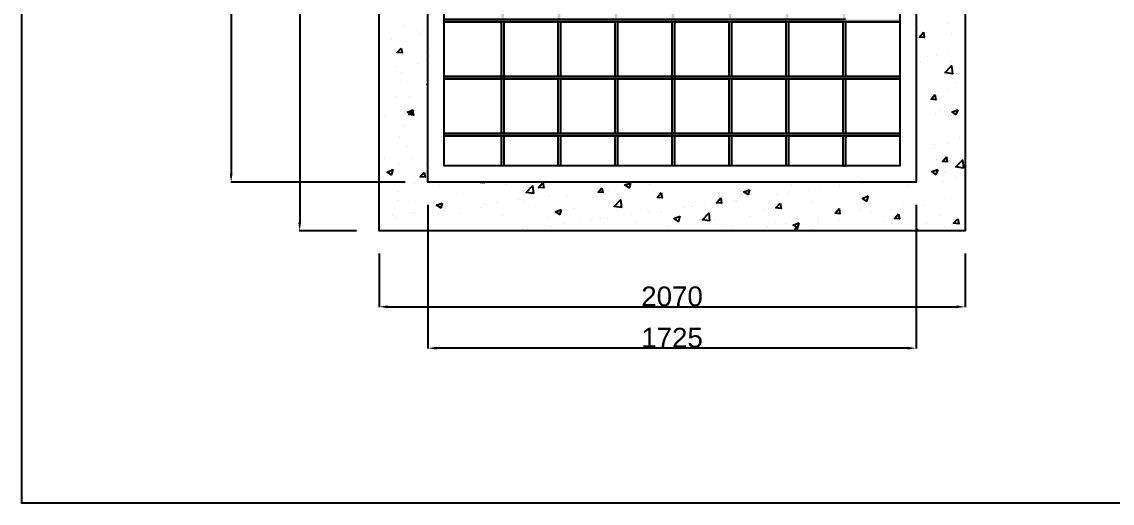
# Model space of a CAD drawing. Header units: millimetres. Extents: x -5055 to 12893, y -3743 to 6806.
# Drawn here: x -5055 to -1202, y -3743 to -2041 of the extents above; entities that cross this region are included whole.
import ezdxf

# ---------------------------------------------------------------- set-up
doc = ezdxf.new("R2010")
doc.units = ezdxf.units.MM
doc.styles.get("Standard").update_dxf_attribs({"font": 'Arial.ttf'})
doc.dimstyles.new('ISO-25', dxfattribs={"dimtxt": 70, "dimasz": 30, "dimexe": 1.25, "dimexo": 80, "dimtad": 1, "dimdec": 0, "dimzin": 9, "dimtxsty": 'Standard', "dimcen": 2.5, "dimadec": 0, "dimazin": 0, "dimtfac": 1, "dimtdec": 0, "dimtmove": 0, "dimatfit": 3, "dimfxl": 0, "dimarcsym": 0})

# ---------------------------------------------------------------- blocks, each defined once
blk = doc.blocks.new('*D1')
at = {"color": 0, "lineweight": -2}
for p, q in [((-3872.5, -191.3), (-4074.5, -191.3)), ((-4073.2, -221.3), (-4073.2, -2750.1)), ((-3872.5, -2780.1), (-4074.5, -2780.1))]:
    blk.add_line(p, q, dxfattribs=at)
at = {"color": 0}
for points in [[(-4078.2, -221.3), (-4068.2, -221.3), (-4073.2, -191.3)], [(-4078.2, -2750.1), (-4068.2, -2750.1), (-4073.2, -2780.1)]]:
    blk.add_solid(points, dxfattribs=at)
at = {"layer": 'Defpoints', "color": 0}
for p in [(-3792.5, -191.3), (-4073.2, -2780.1), (-3792.5, -2780.1)]:
    blk.add_point(p, dxfattribs=at)
at = {"color": 0, "insert": (-4109.6, -1485.7), "char_height": 70, "attachment_point": 5, "rotation": 90}
blk.add_mtext('2590', dxfattribs=at)
blk = doc.blocks.new('*D2')
at = {"color": 0, "lineweight": -2}
for p, q in [((-3792.5, -2860.1), (-3792.5, -3049.6)), ((-1721.8, -2860.1), (-1721.8, -3049.6)), ((-3762.5, -3048.4), (-1751.8, -3048.4))]:
    blk.add_line(p, q, dxfattribs=at)
at = {"color": 0}
for points in [[(-3762.5, -3043.4), (-3762.5, -3053.4), (-3792.5, -3048.4)], [(-1751.8, -3043.4), (-1751.8, -3053.4), (-1721.8, -3048.4)]]:
    blk.add_solid(points, dxfattribs=at)
at = {"layer": 'Defpoints', "color": 0}
for p in [(-3792.5, -2780.1), (-1721.8, -2780.1), (-1721.8, -3048.4)]:
    blk.add_point(p, dxfattribs=at)
at = {"color": 0, "insert": (-2757.2, -3012), "char_height": 70, "attachment_point": 5}
blk.add_mtext('2070', dxfattribs=at)
blk = doc.blocks.new('*D5')
at = {"color": 0, "lineweight": -2}
for p, q in [((-3699.8, -364), (-4316.6, -364)), ((-4315.3, -394), (-4315.3, -2577.4)), ((-3699.8, -2607.4), (-4316.6, -2607.4))]:
    blk.add_line(p, q, dxfattribs=at)
at = {"color": 0}
for points in [[(-4320.3, -394), (-4310.3, -394), (-4315.3, -364)], [(-4320.3, -2577.4), (-4310.3, -2577.4), (-4315.3, -2607.4)]]:
    blk.add_solid(points, dxfattribs=at)
at = {"layer": 'Defpoints', "color": 0}
for p in [(-3619.8, -364), (-4315.3, -2607.4), (-3619.8, -2607.4)]:
    blk.add_point(p, dxfattribs=at)
at = {"color": 0, "insert": (-4351.7, -1485.7), "char_height": 70, "attachment_point": 5, "rotation": 90}
blk.add_mtext('2000', dxfattribs=at)
blk = doc.blocks.new('*D6')
at = {"color": 0, "lineweight": -2}
for p, q in [((-3619.8, -2687.4), (-3619.8, -3195.8)), ((-1894.5, -2687.4), (-1894.5, -3195.8)), ((-1924.5, -3194.6), (-3589.8, -3194.6))]:
    blk.add_line(p, q, dxfattribs=at)
at = {"color": 0}
for points in [[(-3589.8, -3189.6), (-3589.8, -3199.6), (-3619.8, -3194.6)], [(-1924.5, -3189.6), (-1924.5, -3199.6), (-1894.5, -3194.6)]]:
    blk.add_solid(points, dxfattribs=at)
at = {"layer": 'Defpoints', "color": 0}
for p in [(-3619.8, -2607.4), (-1894.5, -2607.4), (-3619.8, -3194.6)]:
    blk.add_point(p, dxfattribs=at)
at = {"color": 0, "insert": (-2757.2, -3158.2), "char_height": 70, "attachment_point": 5}
blk.add_mtext('1725', dxfattribs=at)

msp = doc.modelspace()

# ---------------------------------------------------------------- hatches: boundary and pattern name
h = msp.add_hatch(color=256)
h.dxf.hatch_style = 1
h.paths.add_polyline_path([(-3351.6, -421.5), (-3360.8, -421.5), (-3360.8, -2549.8), (-3351.6, -2549.8)])
h.paths.add_polyline_path([(-3151.8, -421.5), (-3161, -421.5), (-3161, -2549.8), (-3151.8, -2549.8)])
h.paths.add_polyline_path([(-2950.3, -421.5), (-2959.5, -421.5), (-2959.5, -2549.8), (-2950.3, -2549.8)])
h.paths.add_polyline_path([(-2748.8, -1293.4, -1), (-2767.2, -1293.4, -1)], flags=0)
h.paths.add_polyline_path([(-2840.3, -1485.7, -1), (-2858.7, -1485.7, -1)], flags=0)
h.paths.add_polyline_path([(-2748.8, -1678, -1), (-2767.2, -1678, -1)], flags=0)
edge = h.paths.add_edge_path()
edge.add_arc((-2849.6, -1678), 9.2, 276.7774, 360)
edge.add_arc((-2849.6, -1678), 9.2, 0, 173.2226)
edge.add_arc((-2847.3, -1675.7), 11.5, 186.0612, 263.9388)
edge = h.paths.add_edge_path()
edge.add_arc((-2849.6, -1293.4), 9.2, 186.7774, 360)
edge.add_arc((-2849.6, -1293.4), 9.2, 0, 83.2226)
edge.add_arc((-2847.3, -1295.7), 11.5, 96.0612, 173.9388)
h = msp.add_hatch(color=256)
h.dxf.hatch_style = 1
h.paths.add_polyline_path([(-2748.8, -421.5), (-2758, -421.5), (-2758, -1227.5), (-2748.8, -1227.5)])
h.paths.add_polyline_path([(-2345.9, -421.5), (-2355.1, -421.5), (-2355.1, -2549.8), (-2345.9, -2549.8)])
h.paths.add_polyline_path([(-2144.4, -421.5), (-2153.6, -421.5), (-2153.6, -1287.6), (-2144.4, -1277.4)])
h.paths.add_polyline_path([(-2547.4, -421.5), (-2556.6, -421.5), (-2556.6, -2549.8), (-2547.4, -2549.8)])
h = msp.add_hatch(color=256)
h.dxf.hatch_style = 1
h.paths.add_polyline_path([(-2144.4, -1438.2), (-2153.6, -1438.2), (-2153.6, -1630.4), (-2144.4, -1630.4)])
h.paths.add_polyline_path([(-2144.4, -1277.4), (-2153.6, -1287.6), (-2153.6, -1429), (-2144.4, -1429)])
h.paths.add_polyline_path([(-2144.4, -1639.6), (-2153.6, -1639.6), (-2153.6, -1830.2), (-2144.4, -1830.2)])
h.paths.add_polyline_path([(-2144.4, -1839.4), (-2153.6, -1839.4), (-2153.6, -2031.7), (-2144.4, -2031.7)])
h.paths.add_polyline_path([(-2144.4, -1830.2), (-2153.6, -1830.2), (-2153.6, -1839.4), (-2144.4, -1839.4)])
h.paths.add_polyline_path([(-1952.1, -2031.7), (-2144.4, -2031.7), (-3562.3, -2031.7), (-3562.3, -2040.9), (-1952.1, -2040.9)])
h.paths.add_polyline_path([(-1952.1, -2233.2), (-3562.3, -2233.2), (-3562.3, -2242.4), (-1952.1, -2242.4)])
h.paths.add_polyline_path([(-2748.8, -2040.9), (-2758, -2040.9), (-2758, -2233.2), (-2748.8, -2233.2)])
h.paths.add_polyline_path([(-2748.8, -1743.9), (-2758, -1743.9), (-2758, -1830.2), (-2748.8, -1830.2)])
h.paths.add_polyline_path([(-2748.8, -1830.2), (-2758, -1830.2), (-2758, -1839.4), (-2748.8, -1839.4)])
h.paths.add_polyline_path([(-2748.8, -1839.4), (-2758, -1839.4), (-2758, -2031.7), (-2748.8, -2031.7)])
h = msp.add_hatch(color=256)
h.dxf.hatch_style = 1
h.paths.add_polyline_path([(-2144.4, -2040.9), (-2153.6, -2040.9), (-2153.6, -2233.2), (-2144.4, -2233.2)])
h = msp.add_hatch(color=256)
h.dxf.hatch_style = 1
h.paths.add_polyline_path([(-1952.1, -2434.7), (-3562.3, -2434.7), (-3562.3, -2443.9), (-1952.1, -2443.9)])
h.paths.add_polyline_path([(-3360.8, -2233.2), (-3562.3, -2233.2), (-3562.3, -2242.4), (-3360.8, -2242.4)])
h = msp.add_hatch(color=256)
h.dxf.hatch_style = 1
h.paths.add_polyline_path([(-2748.8, -2242.4), (-2758, -2242.4), (-2758, -2434.7), (-2748.8, -2434.7)])
h = msp.add_hatch(color=256)
h.dxf.hatch_style = 1
h.paths.add_polyline_path([(-2144.4, -2242.4), (-2153.6, -2242.4), (-2153.6, -2434.7), (-2144.4, -2434.7)])
h = msp.add_hatch(color=256)
h.dxf.hatch_style = 1
h.paths.add_polyline_path([(-2748.8, -2443.9), (-2758, -2443.9), (-2758, -2549.8), (-2748.8, -2549.8)])
h = msp.add_hatch(color=256)
h.dxf.hatch_style = 1
h.paths.add_polyline_path([(-2144.4, -2443.9), (-2153.6, -2443.9), (-2153.6, -2549.8), (-2144.4, -2549.8)])

# ---------------------------------------------------------------- linework, layer by layer
for p, q in [((-2758, -2242.4), (-2748.8, -2242.4)), ((-2153.6, -2242.4), (-2144.4, -2242.4)), ((-2758, -2434.7), (-2748.8, -2434.7)), ((-2153.6, -2434.7), (-2144.4, -2434.7)), ((-2153.6, -2443.9), (-2144.4, -2443.9)), ((-2153.6, -2549.8), (-2144.4, -2549.8))]:
    msp.add_line(p, q)
at = {"color": 7, "lineweight": 25}
for points in [[(-5055.2, 5884.4), (1898.3, 5884.4), (1898.3, -3742.9), (-5055.2, -3742.9)], [(-3792.5, -191.3), (-1721.8, -191.3), (-1721.8, -2780.1), (-3792.5, -2780.1)], [(-3619.8, -364), (-1894.5, -364), (-1894.5, -2607.4), (-3619.8, -2607.4)], [(-3562.3, -421.5), (-1952.1, -421.5), (-1952.1, -2549.8), (-3562.3, -2549.8)], [(-1869.1, -2077.4), (-1865.8, -2096.1), (-1882.7, -2094.4)], [(-3714.7, -2133.3), (-3711.3, -2150.2), (-3728.2, -2148.6)], [(-1828.5, -2297.5), (-1825.1, -2316.2), (-1842, -2314.5)], [(-3672.3, -2351.7), (-3677.4, -2368.7), (-3692.7, -2360.2)], [(-3674, -2351.7), (-3670.6, -2370.4), (-3687.6, -2368.7)], [(-1747.2, -2351.7), (-1754, -2368.7), (-1767.5, -2358.5)], [(-1787.9, -2517.7), (-1784.5, -2536.3), (-1801.4, -2534.6)], [(-1726.9, -2558.3), (-1754, -2553.2), (-1730.3, -2529.5)], [(-3743.4, -2563.4), (-3748.5, -2582), (-3763.8, -2571.8)], [(-3633.4, -2571.8), (-3630, -2590.5), (-3646.9, -2588.8)], [(-1818.3, -2563.4), (-1825.1, -2580.3), (-1838.7, -2570.1)], [(-3213.5, -2609.1), (-3210.1, -2627.7), (-3228.7, -2626)], [(-2903.6, -2610.8), (-2908.7, -2627.7), (-2924, -2617.6)], [(-3247.4, -2648), (-3272.8, -2644.6), (-3250.7, -2620.9)], [(-3005.2, -2627.7), (-3001.8, -2644.6), (-3018.8, -2642.9)], [(-2795.3, -2644.6), (-2791.9, -2663.3), (-2808.8, -2661.6)], [(-2483.7, -2634.5), (-2488.8, -2651.4), (-2504.1, -2641.3)], [(-2063.8, -2656.5), (-2070.6, -2675.1), (-2084.2, -2665)], [(-3569.1, -2681.9), (-3574.1, -2698.8), (-3589.4, -2688.7)], [(-2935.8, -2697.1), (-2961.2, -2693.7), (-2939.2, -2670)], [(-2585.3, -2663.3), (-2582, -2681.9), (-2600.6, -2680.2)], [(-2375.4, -2681.9), (-2372, -2700.5), (-2390.6, -2698.8)], [(-3149.2, -2703.9), (-3154.2, -2722.5), (-3169.5, -2712.4)], [(-2729.3, -2727.6), (-2734.3, -2746.2), (-2749.6, -2736.1)], [(-2624.3, -2744.5), (-2649.7, -2741.2), (-2627.7, -2717.4)], [(-2167.1, -2700.5), (-2163.7, -2719.1), (-2180.7, -2717.4)], [(-1957.2, -2719.1), (-1953.8, -2737.8), (-1970.7, -2736.1)], [(-2309.4, -2751.3), (-2314.4, -2768.2), (-2329.7, -2759.8)], [(-1747.2, -2737.8), (-1743.8, -2754.7), (-1762.5, -2753)]]:
    msp.add_lwpolyline(points, close=True, dxfattribs=at)
for points in [[(-1952.1, -2031.7), (-1952.1, -2040.9), (-3562.3, -2040.9), (-3562.3, -2031.7), (-2144.4, -2031.7)], [(-3351.6, -2040.9), (-3161, -2040.9)]]:
    msp.add_lwpolyline(points)
for points in [[(-3562.3, -2040.9), (-3360.8, -2040.9)], [(-3360.8, -2040.9), (-3360.8, -2434.7)], [(-3351.6, -2040.9), (-3351.6, -2434.7)], [(-3161, -2040.9), (-3161, -2233.2)], [(-3151.8, -2040.9), (-2959.5, -2040.9)], [(-3151.8, -2040.9), (-3151.8, -2233.2)], [(-2959.5, -2040.9), (-2959.5, -2233.2)], [(-2950.3, -2040.9), (-2758, -2040.9)], [(-2950.3, -2040.9), (-2950.3, -2233.2)], [(-2758, -2040.9), (-2758, -2233.2)], [(-2748.8, -2040.9), (-2556.6, -2040.9)], [(-2748.8, -2040.9), (-2748.8, -2233.2)], [(-2556.6, -2040.9), (-2556.6, -2233.2)], [(-2547.4, -2040.9), (-2355.1, -2040.9)], [(-2547.4, -2040.9), (-2547.4, -2233.2)], [(-2355.1, -2040.9), (-2355.1, -2233.2)], [(-2345.9, -2040.9), (-2153.6, -2040.9)], [(-2345.9, -2040.9), (-2345.9, -2233.2)], [(-2153.6, -2040.9), (-2153.6, -2233.2)], [(-2144.4, -2040.9), (-1952.1, -2040.9)], [(-2144.4, -2040.9), (-2144.4, -2233.2)], [(-3706.2, -2057.1), (-3706.2, -2057.1)], [(-3655.4, -2072.4), (-3655.4, -2072.4)], [(-1889.5, -2062.2), (-1889.5, -2062.2)], [(-1779.4, -2047), (-1779.4, -2047)], [(-3748.5, -2104.5), (-3748.5, -2104.5)], [(-3696, -2109.6), (-3696, -2109.6)], [(-3650.3, -2084.2), (-3650.3, -2084.2)], [(-1769.2, -2084.2), (-1769.2, -2084.2)], [(-3709.6, -2155.3), (-3709.6, -2155.3)], [(-3619.8, -2148.6), (-3621.5, -2146.9), (-3619.8, -2146.9)], [(-1782.8, -2150.2), (-1782.8, -2150.2)], [(-3653.7, -2189.2), (-3653.7, -2189.2)], [(-3624.9, -2173.9), (-3624.9, -2173.9)], [(-1877.6, -2184.1), (-1877.6, -2184.1)], [(-1855.6, -2162.1), (-1855.6, -2162.1)], [(-1821.7, -2158.7), (-1821.7, -2158.7)], [(-1792.9, -2221.4), (-1769.2, -2196), (-1765.9, -2224.7), (-1792.9, -2219.7)], [(-1772.6, -2180.7), (-1772.6, -2180.7)], [(-3726.5, -2199.3), (-3726.5, -2199.3)], [(-3713, -2219.7), (-3713, -2219.7)], [(-3562.3, -2233.2), (-3360.8, -2233.2)], [(-3351.6, -2233.2), (-3161, -2233.2)], [(-3151.8, -2233.2), (-2959.5, -2233.2)], [(-2950.3, -2233.2), (-2758, -2233.2)], [(-2758, -2233.2), (-2758, -2443.9)], [(-2748.8, -2233.2), (-2556.6, -2233.2)], [(-2748.8, -2233.2), (-2748.8, -2434.7)], [(-2547.4, -2233.2), (-2355.1, -2233.2)], [(-2345.9, -2233.2), (-2153.6, -2233.2)], [(-2144.4, -2233.2), (-1952.1, -2233.2)], [(-1752.3, -2223), (-1752.3, -2223)], [(-3713, -2251.8), (-3713, -2251.8)], [(-3619.8, -2263.7), (-3623.2, -2263.7), (-3619.8, -2258.6)], [(-3562.3, -2242.4), (-3360.8, -2242.4)], [(-3351.6, -2242.4), (-3161, -2242.4)], [(-3161, -2242.4), (-3161, -2434.7)], [(-3151.8, -2242.4), (-2959.5, -2242.4)], [(-3151.8, -2242.4), (-3151.8, -2434.7)], [(-2959.5, -2242.4), (-2959.5, -2434.7)], [(-2950.3, -2242.4), (-2758, -2242.4)], [(-2950.3, -2242.4), (-2950.3, -2434.7)], [(-2748.8, -2242.4), (-2556.6, -2242.4)], [(-2556.6, -2242.4), (-2556.6, -2434.7)], [(-2547.4, -2242.4), (-2355.1, -2242.4)], [(-2547.4, -2242.4), (-2547.4, -2434.7)], [(-2355.1, -2242.4), (-2355.1, -2434.7)], [(-2345.9, -2242.4), (-2153.6, -2242.4)], [(-2345.9, -2242.4), (-2345.9, -2434.7)], [(-2153.6, -2242.4), (-2153.6, -2434.7)], [(-2144.4, -2242.4), (-1952.1, -2242.4)], [(-2144.4, -2242.4), (-2144.4, -2434.7)], [(-1748.9, -2253.5), (-1748.9, -2253.5)], [(-3731.6, -2304.3), (-3731.6, -2304.3)], [(-3684.2, -2306), (-3684.2, -2306)], [(-3619.8, -2290.8), (-3619.8, -2290.8)], [(-1842, -2299.2), (-1842, -2299.2)], [(-1776, -2278.9), (-1776, -2278.9)], [(-3716.4, -2348.3), (-3716.4, -2348.3)], [(-3770.5, -2370.4), (-3770.5, -2370.4)], [(-1825.1, -2368.7), (-1825.1, -2368.7)], [(-1811.6, -2353.4), (-1811.6, -2353.4)], [(-1779.4, -2375.4), (-1779.4, -2375.4)], [(-1752.3, -2360.2), (-1752.3, -2360.2)], [(-3707.9, -2409.3), (-3707.9, -2409.3)], [(-3697.7, -2405.9), (-3697.7, -2405.9)], [(-3719.7, -2446.5), (-3719.7, -2446.5)], [(-3562.3, -2434.7), (-3360.8, -2434.7)], [(-3562.3, -2443.9), (-3360.8, -2443.9)], [(-3360.8, -2443.9), (-3360.8, -2549.8)], [(-3351.6, -2434.7), (-3161, -2434.7)], [(-3351.6, -2443.9), (-3161, -2443.9)], [(-3351.6, -2443.9), (-3351.6, -2549.8)], [(-3161, -2443.9), (-3161, -2549.8)], [(-3151.8, -2434.7), (-2959.5, -2434.7)], [(-3151.8, -2443.9), (-2959.5, -2443.9)], [(-3151.8, -2443.9), (-3151.8, -2549.8)], [(-2959.5, -2443.9), (-2959.5, -2549.8)], [(-2950.3, -2434.7), (-2758, -2434.7)], [(-2950.3, -2443.9), (-2758, -2443.9)], [(-2950.3, -2443.9), (-2950.3, -2549.8)], [(-2758, -2443.9), (-2758, -2549.8)], [(-2748.8, -2434.7), (-2556.6, -2434.7)], [(-2748.8, -2443.9), (-2556.6, -2443.9)], [(-2748.8, -2443.9), (-2748.8, -2549.8)], [(-2556.6, -2443.9), (-2556.6, -2549.8)], [(-2547.4, -2434.7), (-2355.1, -2434.7)], [(-2547.4, -2443.9), (-2355.1, -2443.9)], [(-2547.4, -2443.9), (-2547.4, -2549.8)], [(-2355.1, -2443.9), (-2355.1, -2549.8)], [(-2345.9, -2434.7), (-2153.6, -2434.7)], [(-2345.9, -2443.9), (-2153.6, -2443.9)], [(-2345.9, -2443.9), (-2345.9, -2549.8)], [(-2153.6, -2443.9), (-2153.6, -2549.8)], [(-2144.4, -2434.7), (-1952.1, -2434.7)], [(-2144.4, -2443.9), (-1952.1, -2443.9)], [(-2144.4, -2443.9), (-2144.4, -2549.8)], [(-1742.2, -2455), (-1742.2, -2455)], [(-3696, -2480.4), (-3696, -2480.4)], [(-1837, -2488.9), (-1837, -2488.9)], [(-1828.5, -2475.3), (-1828.5, -2475.3)], [(-1782.8, -2471.9), (-1782.8, -2471.9)], [(-3773.9, -2521), (-3773.9, -2521)], [(-3723.1, -2543.1), (-3723.1, -2543.1)], [(-3672.3, -2524.4), (-3672.3, -2524.4)], [(-1823.4, -2527.8), (-1823.4, -2527.8)], [(-3626.6, -2544.7), (-3626.6, -2544.7)], [(-1794.6, -2575.2), (-1794.6, -2575.2)], [(-1787.9, -2570.1), (-1787.9, -2570.1)], [(-3667.3, -2610.8), (-3667.3, -2610.8)], [(-3435.3, -2607.4), (-3420.1, -2609.1), (-3420.1, -2607.4)], [(-3343.9, -2617.6), (-3343.9, -2617.6)], [(-2934.1, -2619.2), (-2934.1, -2619.2)], [(-2832.5, -2615.9), (-2832.5, -2615.9)], [(-2334.8, -2615.9), (-2334.8, -2615.9)], [(-2089.2, -2612.5), (-2089.2, -2612.5)], [(-1801.4, -2604), (-1801.4, -2604)], [(-1754, -2592.2), (-1754, -2592.2)], [(-3726.5, -2641.3), (-3726.5, -2641.3)], [(-3577.5, -2620.9), (-3577.5, -2620.9)], [(-3514.9, -2646.3), (-3514.9, -2646.3)], [(-3191.5, -2654.8), (-3191.5, -2654.8)], [(-3130.5, -2656.5), (-3130.5, -2656.5)], [(-3006.9, -2629.4), (-3006.9, -2629.4)], [(-2983.2, -2637.9), (-2983.2, -2637.9)], [(-2504.1, -2644.6), (-2504.1, -2644.6)], [(-2385.5, -2651.4), (-2385.5, -2651.4)], [(-2346.6, -2648), (-2346.6, -2648)], [(-2273.8, -2637.9), (-2273.8, -2637.9)], [(-2236.5, -2631.1), (-2236.5, -2631.1)], [(-2163.7, -2624.3), (-2163.7, -2624.3)], [(-2094.3, -2651.4), (-2094.3, -2651.4)], [(-1923.3, -2622.6), (-1923.3, -2622.6)], [(-3728.2, -2673.4), (-3728.2, -2673.4)], [(-3685.9, -2675.1), (-3685.9, -2675.1)], [(-3572.4, -2680.2), (-3572.4, -2680.2)], [(-3416.7, -2687), (-3416.7, -2687)], [(-3374.3, -2678.5), (-3374.3, -2678.5)], [(-3301.5, -2668.3), (-3301.5, -2668.3)], [(-3281.2, -2676.8), (-3281.2, -2676.8)], [(-3260.9, -2693.7), (-3260.9, -2693.7)], [(-2715.7, -2697.1), (-2715.7, -2697.1)], [(-2685.2, -2692), (-2685.2, -2692)], [(-2675.1, -2675.1), (-2675.1, -2675.1)], [(-2642.9, -2687), (-2642.9, -2687)], [(-2537.9, -2673.4), (-2537.9, -2673.4)], [(-2531.2, -2671.7), (-2531.2, -2671.7)], [(-2263.6, -2680.2), (-2263.6, -2680.2)], [(-1940.2, -2687), (-1940.2, -2687)], [(-1872.5, -2690.4), (-1872.5, -2690.4)], [(-1791.3, -2666.7), (-1791.3, -2666.7)], [(-3743.4, -2725.9), (-3743.4, -2725.9)], [(-3670.6, -2717.4), (-3670.6, -2717.4)], [(-3667.3, -2714.1), (-3667.3, -2714.1)], [(-3580.9, -2717.4), (-3580.9, -2717.4)], [(-3558.9, -2702.2), (-3558.9, -2702.2)], [(-3511.5, -2719.1), (-3511.5, -2719.1)], [(-3433.6, -2698.8), (-3433.6, -2698.8)], [(-3355.7, -2725.9), (-3355.7, -2725.9)], [(-3199.9, -2732.7), (-3199.9, -2732.7)], [(-3105.1, -2700.5), (-3105.1, -2700.5)], [(-3015.4, -2732.7), (-3015.4, -2732.7)], [(-2986.6, -2734.4), (-2986.6, -2734.4)], [(-2949.4, -2707.3), (-2949.4, -2707.3)], [(-2900.3, -2720.8), (-2900.3, -2720.8)], [(-2846.1, -2703.9), (-2846.1, -2703.9)], [(-2835.9, -2712.4), (-2835.9, -2712.4)], [(-2793.6, -2714.1), (-2793.6, -2714.1)], [(-2637.8, -2720.8), (-2637.8, -2720.8)], [(-2482.1, -2727.6), (-2482.1, -2727.6)], [(-2434.6, -2709), (-2434.6, -2709)], [(-2324.6, -2732.7), (-2324.6, -2732.7)], [(-2239.9, -2727.6), (-2239.9, -2727.6)], [(-2092.6, -2709), (-2092.6, -2709)], [(-2055.4, -2714.1), (-2055.4, -2714.1)], [(-1982.6, -2705.6), (-1982.6, -2705.6)], [(-1811.6, -2724.2), (-1811.6, -2724.2)], [(-3729.9, -2737.8), (-3729.9, -2737.8)], [(-3284.6, -2773.3), (-3284.6, -2773.3)], [(-3267.7, -2769.9), (-3267.7, -2769.9)], [(-3186.4, -2763.2), (-3186.4, -2763.2)], [(-3135.6, -2753), (-3135.6, -2753)], [(-3083.1, -2744.5), (-3083.1, -2744.5)], [(-3044.2, -2739.5), (-3044.2, -2739.5)], [(-3010.3, -2736.1), (-3010.3, -2736.1)], [(-2886.7, -2746.2), (-2886.7, -2746.2)], [(-2775, -2768.2), (-2775, -2768.2)], [(-2730.9, -2753), (-2730.9, -2753)], [(-2605.7, -2739.5), (-2605.7, -2739.5)], [(-2575.2, -2759.8), (-2575.2, -2759.8)], [(-2541.3, -2771.6), (-2541.3, -2771.6)], [(-2424.5, -2763.2), (-2424.5, -2763.2)], [(-2419.4, -2766.5), (-2419.4, -2766.5)], [(-2390.6, -2749.6), (-2390.6, -2749.6)], [(-2351.7, -2753), (-2351.7, -2753)], [(-2328, -2780.1), (-2316.1, -2766.5), (-2314.4, -2780.1)], [(-2263.6, -2773.3), (-2263.6, -2773.3)], [(-2239.9, -2739.5), (-2239.9, -2739.5)], [(-2168.8, -2739.5), (-2168.8, -2739.5)], [(-2013.1, -2746.2), (-2013.1, -2746.2)], [(-1982.6, -2753), (-1982.6, -2753)], [(-1857.3, -2753), (-1857.3, -2753)], [(-1794.6, -2764.9), (-1794.6, -2764.9)], [(-2107.9, -2780.1), (-2107.9, -2780.1)], [(-1903, -2780.1), (-1889.5, -2775), (-1891.1, -2780.1)]]:
    msp.add_lwpolyline(points, dxfattribs=at)
for points in [[(-3562.3, -2233.2), (-1952.1, -2233.2), (-1952.1, -2242.4), (-3562.3, -2242.4)], [(-3562.3, -2434.7), (-1952.1, -2434.7), (-1952.1, -2443.9), (-3562.3, -2443.9)]]:
    msp.add_lwpolyline(points, close=True)

# ---------------------------------------------------------------- dimensions: what is measured, and where the dimension line sits
for base, p1, p2, text, picture, middle in [((-4073.2, -2780.1), (-3792.5, -191.3), (-3792.5, -2780.1), '2590', '*D1', (-4109.6, -1485.7)), ((-4315.3, -2607.4), (-3619.8, -364), (-3619.8, -2607.4), '2000', '*D5', (-4351.7, -1485.7))]:
    dim = msp.add_linear_dim(base=base, p1=p1, p2=p2, angle=90, text=text, dimstyle='ISO-25')
    dim.commit()
    dim.dimension.update_dxf_attribs({"geometry": picture, "text_midpoint": middle})
dim = msp.add_linear_dim(base=(-3619.8, -3194.6), p1=(-1894.5, -2607.4), p2=(-3619.8, -2607.4), dimstyle='ISO-25')
dim.commit()
dim.dimension.update_dxf_attribs({"geometry": '*D6', "text_midpoint": (-2757.2, -3158.2)})
dim = msp.add_linear_dim(base=(-1721.8, -3048.4), p1=(-3792.5, -2780.1), p2=(-1721.8, -2780.1), text='2070', dimstyle='ISO-25')
dim.commit()
dim.dimension.update_dxf_attribs({"geometry": '*D2', "text_midpoint": (-2757.2, -3012)})

doc.saveas('drawing.dxf')
